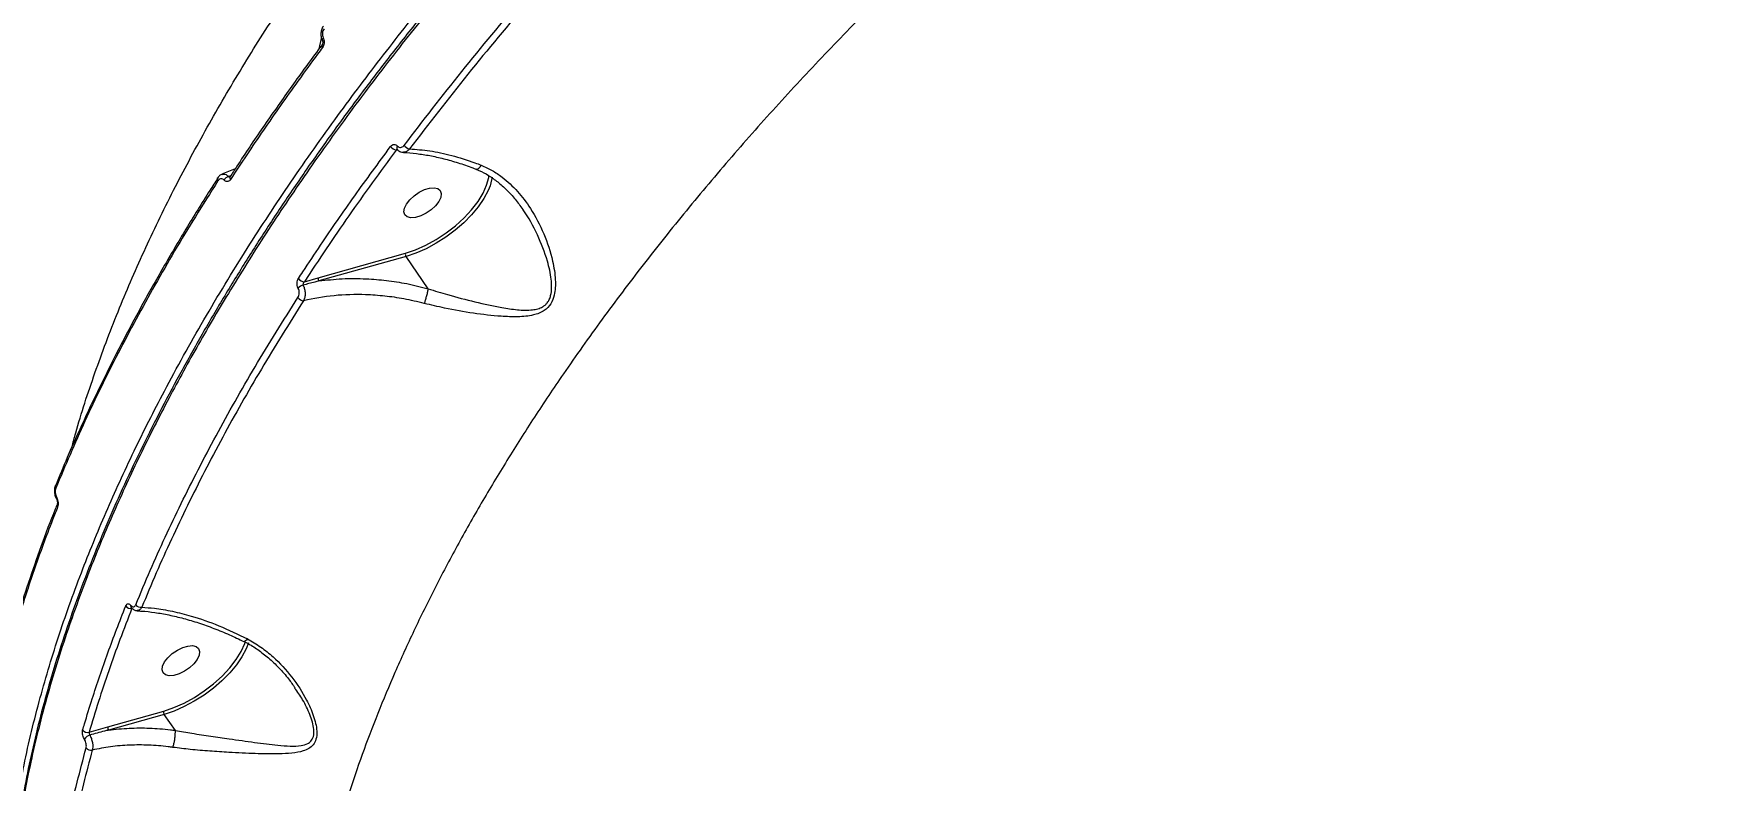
# Model space of a CAD drawing. Header units: millimetres. Extents: x -8607 to 7621, y -5747 to 4382.
# Drawn here: x 4200.6 to 4551.7, y -630.4 to -474.3 of the extents above; entities that cross this region are included whole.
import ezdxf

# ---------------------------------------------------------------- set-up
doc = ezdxf.new("R2010")
doc.units = ezdxf.units.MM
doc.layers.add('DIKOM_ОБЪЕКТ', color=7, linetype='Continuous')
doc.layers.add('DIKOM_РАЗМЕР_ОБЪЕКТА', color=7, linetype='Continuous')
doc.styles.add('style1', font='arial.ttf', dxfattribs={"width": 0.8})
doc.dimstyles.new('1-50', dxfattribs={"dimtxt": 300, "dimasz": 200, "dimexe": 100, "dimexo": 0, "dimgap": 100, "dimtad": 1, "dimtxsty": 'style1', "dimcen": 200, "dimclrd": 7, "dimclre": 7, "dimclrt": 7, "dimadec": 1, "dimazin": 2, "dimtfac": 1, "dimtmove": 0, "dimatfit": 2, "dimfxl": 0, "dimlwd": 25, "dimlwe": 18, "dimarcsym": 0})

# ---------------------------------------------------------------- blocks, each defined once
blk = doc.blocks.new('*D11')
at = {"layer": 'Defpoints', "color": 0, "transparency": 16777216}
for p in [(7619.37, -165.15), (-6826.53, -739.39), (7619.37, -5647.14)]:
    blk.add_point(p, dxfattribs=at)
at = {"layer": 'DIKOM_РАЗМЕР_ОБЪЕКТА', "color": 7, "lineweight": 18, "transparency": 16777216}
for p, q in [((7619.37, -165.15), (7619.37, -5747.14)), ((-6826.53, -739.39), (-6826.53, -5747.14))]:
    blk.add_line(p, q, dxfattribs=at)
at = {"layer": 'DIKOM_РАЗМЕР_ОБЪЕКТА', "color": 7, "lineweight": 25, "transparency": 16777216}
blk.add_line((-6626.53, -5647.14), (7419.37, -5647.14), dxfattribs=at)
at = {"layer": 'DIKOM_РАЗМЕР_ОБЪЕКТА', "color": 7, "transparency": 16777216}
for points in [[(-6626.53, -5613.8), (-6626.53, -5680.47), (-6826.53, -5647.14)], [(7419.37, -5613.8), (7419.37, -5680.47), (7619.37, -5647.14)]]:
    blk.add_solid(points, dxfattribs=at)
at = {"layer": 'DIKOM_РАЗМЕР_ОБЪЕКТА', "color": 7, "transparency": 16777216, "insert": (396.42, -5393.96), "char_height": 300, "attachment_point": 5, "style": 'style1'}
blk.add_mtext('14400', dxfattribs=at)
blk = doc.blocks.new('*D13')
at = {"layer": 'Defpoints', "color": 0, "transparency": 16777216}
for p in [(-5326.53, -191.39), (6073.47, -191.39), (6073.47, -4959.53)]:
    blk.add_point(p, dxfattribs=at)
at = {"layer": 'DIKOM_РАЗМЕР_ОБЪЕКТА', "color": 7, "lineweight": 18, "transparency": 16777216}
for p, q in [((-5326.53, -191.39), (-5326.53, -5059.53)), ((6073.47, -191.39), (6073.47, -5059.53))]:
    blk.add_line(p, q, dxfattribs=at)
at = {"layer": 'DIKOM_РАЗМЕР_ОБЪЕКТА', "color": 7, "lineweight": 25, "transparency": 16777216}
blk.add_line((-5126.53, -4959.53), (5873.47, -4959.53), dxfattribs=at)
at = {"layer": 'DIKOM_РАЗМЕР_ОБЪЕКТА', "color": 7, "transparency": 16777216}
for points in [[(-5126.53, -4926.2), (-5126.53, -4992.86), (-5326.53, -4959.53)], [(5873.47, -4926.2), (5873.47, -4992.86), (6073.47, -4959.53)]]:
    blk.add_solid(points, dxfattribs=at)
at = {"layer": 'DIKOM_РАЗМЕР_ОБЪЕКТА', "color": 7, "transparency": 16777216, "insert": (373.47, -4706.36), "char_height": 300, "attachment_point": 5, "style": 'style1'}
blk.add_mtext('11400', dxfattribs=at)

msp = doc.modelspace()

# ---------------------------------------------------------------- linework, layer by layer
at = {"layer": 'DIKOM_ОБЪЕКТ', "color": 7, "linetype": 'Continuous', "lineweight": 15}
for p, q in [((4260.356, -477.453), (4260.866, -475.325)), ((4276.862, -498.638), (4276.489, -498.641)), ((4242.781, -502.56), (4240.019, -503.665)), ((4295.844, -504.355), (4295.897, -503.98)), ((4260.183, -525.323), (4278.407, -520.196)), ((4278.537, -520.882), (4260.313, -526.01)), ((4283.173, -527.624), (4278.537, -520.882)), ((4257.261, -526.16), (4260.183, -525.323)), ((4216.121, -619.229), (4227.819, -615.938)), ((4227.949, -616.624), (4216.251, -619.916)), ((4230.262, -619.987), (4227.949, -616.624)), ((4212.201, -620.353), (4216.121, -619.229))]:
    msp.add_line(p, q, dxfattribs=at)
at = {"layer": 'DIKOM_ОБЪЕКТ', "color": 7, "linetype": 'Continuous', "lineweight": 15, "flags": 128}
for points in [[(4261.222, -475.246), (4261.118, -475.365), (4261.046, -475.48), (4261.01, -475.587), (4261.011, -475.681), (4261.024, -475.721)], [(4276.679, -498.485), (4276.662, -498.466), (4276.658, -498.46)], [(4239.062, -504.522), (4239.071, -504.509), (4239.094, -504.48)], [(4278.407, -520.196), (4280.538, -519.472), (4282.704, -518.512), (4284.853, -517.338), (4286.933, -515.979), (4288.894, -514.467), (4290.688, -512.839), (4292.273, -511.135), (4293.609, -509.396), (4294.665, -507.663), (4295.414, -505.978), (4295.84, -504.383), (4295.844, -504.355)], [(4296.555, -504.333), (4296.305, -505.514), (4296.123, -506.093)], [(4278.799, -512.637), (4278.29, -512.218), (4278.082, -511.592), (4278.191, -510.81), (4278.609, -509.936), (4279.301, -509.04), (4280.212, -508.196), (4281.268, -507.47), (4282.382, -506.923), (4283.466, -506.598), (4284.431, -506.522), (4285.199, -506.701), (4285.708, -507.121), (4285.916, -507.747), (4285.807, -508.528), (4285.389, -509.403), (4284.697, -510.298), (4283.786, -511.143), (4282.73, -511.868), (4281.615, -512.416), (4280.532, -512.74), (4279.567, -512.816), (4278.799, -512.637)], [(4296.123, -506.093), (4295.712, -507.126), (4294.827, -508.801), (4293.669, -510.502), (4292.264, -512.193), (4290.641, -513.837), (4288.836, -515.399), (4286.887, -516.843), (4284.839, -518.14), (4282.734, -519.261), (4280.618, -520.182), (4278.537, -520.882)], [(4228.211, -608.379), (4227.702, -607.96), (4227.494, -607.334), (4227.603, -606.552), (4228.021, -605.678), (4228.713, -604.782), (4229.624, -603.937), (4230.679, -603.212), (4231.794, -602.665), (4232.878, -602.34), (4233.843, -602.264), (4234.611, -602.443), (4235.12, -602.863), (4235.328, -603.489), (4235.219, -604.27), (4234.801, -605.144), (4234.109, -606.04), (4233.198, -606.885), (4232.142, -607.61), (4231.027, -608.157), (4229.943, -608.482), (4228.978, -608.558), (4228.211, -608.379)], [(4227.819, -615.938), (4229.942, -615.217), (4232.1, -614.262), (4234.241, -613.094), (4236.315, -611.742), (4238.271, -610.238), (4240.062, -608.618), (4241.646, -606.922), (4242.985, -605.189), (4244.046, -603.462), (4244.804, -601.781), (4244.926, -601.429)], [(4245.599, -601.645), (4245.097, -602.927), (4244.206, -604.598), (4243.044, -606.293), (4241.637, -607.977), (4240.015, -609.614), (4238.213, -611.168), (4236.27, -612.605), (4234.228, -613.895), (4232.13, -615.011), (4230.022, -615.927), (4227.949, -616.624)]]:
    msp.add_lwpolyline(points, dxfattribs=at)
at = {"layer": 'DIKOM_ОБЪЕКТ', "color": 7, "linetype": 'Continuous', "lineweight": 15}
for centre, radius, start, end in [((4261.424, -476.848), 0.505, 154.3103, 225.06061), ((4276.726, -496.931), 1.726, 214.47412, 262.08497), ((4277.245, -498.171), 0.654, 143.60467, 206.24999), ((4279.605, -496.643), 1.78, 214.80442, 259.54254), ((4239.55, -504.743), 0.536, 155.66935, 222.39661), ((4241.887, -505.669), 1.599, 109.22077, 153.23274), ((4242.174, -504.431), 0.523, 153.08566, 223.20406), ((4279.246, -520.392), 0.862, 166.84865, 214.68098), ((4257.313, -524.594), 1.567, 215.04884, 268.0949), ((4261.022, -525.519), 0.862, 166.84928, 214.68087), ((4257.202, -528.558), 1.582, 215.41922, 266.3992), ((4257.533, -528.991), 2.16, 104.38439, 136.45074), ((4205.684, -568.995), 0.585, 153.61074, 218.73965), ((4205.647, -571.469), 0.285, 140.85347, 201.09193), ((4206.097, -572.878), 0.596, 159.57013, 218.51009), ((4220.925, -593.167), 1.318, 216.8437, 281.41819), ((4221.388, -593.993), 0.485, 161.08228, 216.74489), ((4223.04, -592.916), 1.332, 216.97907, 278.8595), ((4228.658, -616.134), 0.862, 166.84865, 214.68098), ((4211.856, -619.151), 1.251, 217.57483, 286.0428), ((4212.922, -622.948), 2.063, 105.73331, 145.56549), ((4216.96, -619.425), 0.862, 166.84928, 214.68087), ((4212.572, -622.89), 1.25, 217.75975, 284.20382)]:
    msp.add_arc(centre, radius, start, end, dxfattribs=at)
for points, knots in [([(4197.059, -691.991), (4196.647, -689.943), (4195.516, -684.319), (4194.665, -674.927), (4194.35, -663.929), (4194.81, -653.019), (4196.051, -641.115), (4198.244, -628.168), (4201.51, -614.381), (4205.615, -600.653), (4210.322, -587.429), (4215.655, -574.39), (4221.46, -561.716), (4228.235, -548.311), (4236.081, -534.179), (4244.953, -519.59), (4254.343, -505.334), (4263.88, -491.839), (4273.735, -478.748), (4283.721, -466.218), (4295.019, -452.779), (4307.751, -438.475), (4321.795, -423.635), (4336.083, -409.373), (4350.117, -396.089), (4364.201, -383.408), (4378.114, -371.458), (4393.263, -359.032), (4409.698, -346.213), (4427.154, -333.331), (4444.492, -321.208), (4461.159, -310.153), (4477.558, -299.821), (4493.468, -290.3), (4509.545, -281.13), (4520.3, -275.403), (4525.782, -272.483)], [0, 0, 0, 0, 0.017623, 0.0483939, 0.0765715, 0.1047491, 0.1320419, 0.1653743, 0.1987068, 0.2294777, 0.2602486, 0.2884262, 0.3166037, 0.3438965, 0.3760213, 0.4081462, 0.4377811, 0.4674161, 0.4945323, 0.5216485, 0.5479019, 0.5812345, 0.614567, 0.645338, 0.6761089, 0.7042866, 0.7324642, 0.759757, 0.7930896, 0.8264221, 0.8571931, 0.887964, 0.9161417, 0.9443193, 0.9716122, 1, 1, 1, 1]), ([(4526.385, -273.575), (4524.995, -274.298), (4520.242, -276.772), (4512.154, -281.173), (4502.146, -286.759), (4492.214, -292.496), (4482.377, -298.36), (4472.633, -304.355), (4462.978, -310.48), (4453.41, -316.739), (4443.924, -323.133), (4434.518, -329.663), (4425.191, -336.332), (4415.938, -343.142), (4406.757, -350.095), (4397.657, -357.185), (4388.667, -364.388), (4379.825, -371.677), (4371.156, -379.03), (4362.663, -386.445), (4354.342, -393.923), (4346.19, -401.468), (4338.203, -409.082), (4330.38, -416.766), (4322.718, -424.523), (4315.216, -432.356), (4307.871, -440.266), (4300.685, -448.252), (4293.677, -456.295), (4286.875, -464.361), (4280.306, -472.421), (4273.976, -480.467), (4267.882, -488.501), (4262.019, -496.527), (4256.387, -504.548), (4250.982, -512.566), (4245.805, -520.583), (4240.853, -528.601), (4236.126, -536.623), (4231.622, -544.651), (4227.351, -552.669), (4223.329, -560.647), (4219.575, -568.553), (4216.093, -576.372), (4212.884, -584.107), (4209.944, -591.759), (4207.272, -599.333), (4204.868, -606.831), (4202.73, -614.254), (4200.859, -621.605), (4199.253, -628.884), (4197.914, -636.096), (4196.843, -643.23), (4196.043, -650.263), (4195.52, -657.166), (4195.275, -663.922), (4195.309, -670.527), (4195.615, -676.987), (4196.212, -683.296), (4196.9, -688.497), (4197.496, -691.539), (4197.7, -692.579)], [0, 0, 0, 0, 0.00720193, 0.0246296, 0.04206244, 0.05941036, 0.07667818, 0.0938856, 0.11105227, 0.12819782, 0.14534186, 0.16250015, 0.17968956, 0.19692966, 0.21423999, 0.2316401, 0.24907919, 0.26645603, 0.28374671, 0.30097122, 0.31814923, 0.33530038, 0.35244428, 0.3695986, 0.38677832, 0.404003, 0.42129217, 0.43866536, 0.45610916, 0.47352561, 0.49084437, 0.50809124, 0.52528589, 0.54244795, 0.55959704, 0.5767527, 0.593928, 0.61114246, 0.62841557, 0.64576683, 0.66320601, 0.68064339, 0.69799517, 0.71526897, 0.73248435, 0.74966083, 0.76681784, 0.78397478, 0.80114675, 0.81835081, 0.8356062, 0.85293209, 0.8703474, 0.88778352, 0.90515746, 0.92244392, 0.93966196, 0.95683062, 0.97396892, 0.99109593, 1, 1, 1, 1]), ([(4526.763, -273.909), (4522.795, -276.013), (4513.781, -280.794), (4499.789, -288.644), (4484.472, -297.643), (4468.934, -307.24), (4452.889, -317.653), (4437.3, -328.288), (4422.793, -338.672), (4409.654, -348.481), (4396.772, -358.48), (4383.609, -369.131), (4370.15, -380.512), (4356.651, -392.449), (4343.483, -404.657), (4330.746, -417.043), (4319.128, -428.888), (4308.305, -440.442), (4297.948, -452.005), (4287.716, -463.994), (4277.616, -476.467), (4267.748, -489.35), (4258.405, -502.317), (4249.659, -515.272), (4241.957, -527.477), (4235.042, -539.217), (4228.715, -550.748), (4222.774, -562.48), (4217.268, -574.401), (4212.348, -586.225), (4207.654, -598.941), (4203.403, -612.463), (4200.311, -624.798), (4198.288, -635.055), (4196.874, -644.15), (4195.848, -653.867), (4195.354, -664.361), (4195.56, -674.781), (4196.351, -684.382), (4197.413, -690.249), (4197.88, -692.825)], [0, 0, 0, 0, 0.0205741, 0.0467421, 0.0729555, 0.1009881, 0.1290766, 0.1589753, 0.1857598, 0.2092655, 0.2328041, 0.2593887, 0.2860208, 0.3131504, 0.342115, 0.3691763, 0.3962879, 0.4206427, 0.4450341, 0.4716187, 0.4982509, 0.5253804, 0.554345, 0.5814063, 0.6085179, 0.6328728, 0.6572642, 0.6834347, 0.7096507, 0.7360166, 0.762429, 0.7957383, 0.8291415, 0.8493068, 0.8694928, 0.8956633, 0.9218793, 0.9499171, 0.9780108, 1, 1, 1, 1]), ([(4208.603, -560.798), (4208.872, -559.791), (4210.236, -554.682), (4213.335, -545.255), (4218.081, -532.603), (4223.591, -519.857), (4229.691, -507.244), (4236.409, -494.657), (4243.653, -482.209), (4251.705, -469.412), (4260.599, -456.286), (4270.323, -442.926), (4280.602, -429.705), (4291.241, -416.832), (4302.303, -404.192), (4313.667, -391.886), (4325.783, -379.428), (4338.663, -366.852), (4352.251, -354.267), (4366.163, -342.026), (4380.153, -330.312), (4394.327, -319.011), (4408.544, -308.202), (4422.692, -297.955), (4436.704, -288.237), (4446.014, -282.145), (4450.674, -279.096)], [0, 0, 0, 0, 0.01102157, 0.0558985, 0.10088787, 0.14453473, 0.18828489, 0.23033426, 0.27247585, 0.31391012, 0.35886041, 0.40392318, 0.44764093, 0.49146195, 0.533579, 0.57578819, 0.61728859, 0.66235056, 0.70752511, 0.75135088, 0.79527995, 0.83750034, 0.87981285, 0.92141444, 0.96067034, 1, 1, 1, 1]), ([(4508.863, -363.721), (4503.519, -367.083), (4492.817, -373.816), (4477.031, -384.46), (4461.462, -395.494), (4446.147, -406.952), (4431.14, -418.788), (4416.467, -430.993), (4402.194, -443.52), (4389.186, -455.575), (4377.401, -467.064), (4366.759, -477.936), (4356.49, -488.943), (4346.604, -500.08), (4337.13, -511.319), (4328.082, -522.649), (4319.492, -534.038), (4311.944, -544.665), (4305.349, -554.501), (4299.622, -563.515), (4294.237, -572.488), (4289.192, -581.421), (4284.487, -590.319), (4280.143, -599.139), (4276.17, -607.859), (4272.56, -616.483), (4269.306, -625.031), (4266.413, -633.5), (4263.887, -641.871), (4261.737, -650.119), (4259.967, -658.228), (4258.575, -666.197), (4257.561, -674.032), (4256.931, -681.695), (4256.682, -689.168), (4256.811, -696.455), (4257.318, -703.573), (4258.299, -711.241), (4259.903, -719.369), (4262.303, -727.854), (4265.353, -735.98), (4269.068, -743.704), (4273.159, -750.718), (4276.313, -754.938), (4277.773, -756.89)], [0, 0, 0, 0, 0.0295447, 0.0591611, 0.0889458, 0.118804, 0.1488734, 0.1790187, 0.2093382, 0.2397356, 0.2647639, 0.2898361, 0.3150105, 0.3402296, 0.3655765, 0.390969, 0.4164664, 0.4420103, 0.4622415, 0.4824959, 0.5026481, 0.5228003, 0.5430452, 0.5632902, 0.5833266, 0.6033629, 0.6234906, 0.6436183, 0.6638013, 0.6840075, 0.7041116, 0.7242158, 0.7444124, 0.764609, 0.7845973, 0.8045856, 0.8246649, 0.8447442, 0.8711527, 0.8976136, 0.9241271, 0.9506936, 0.977189, 1, 1, 1, 1]), ([(4278.144, -497.658), (4282.103, -492.511), (4290.033, -482.203), (4302.971, -466.778), (4316.611, -451.382), (4326.343, -441.232), (4331.215, -436.149)], [0, 0, 0, 0, 0.2482522, 0.497193, 0.7482405, 1, 1, 1, 1]), ([(4332.232, -437.022), (4327.437, -442.022), (4317.835, -452.036), (4304.275, -467.323), (4291.292, -482.784), (4283.289, -493.185), (4279.282, -498.393)], [0, 0, 0, 0, 0.2482527, 0.4971938, 0.7482409, 1, 1, 1, 1]), ([(4261.285, -472.715), (4261.257, -472.748), (4261.052, -472.98), (4260.817, -473.563), (4260.691, -474.43), (4260.774, -475.199), (4260.984, -475.58), (4261.053, -475.705)], [0, 0, 0, 0, 0.0427857, 0.3046429, 0.5781377, 0.8606953, 1, 1, 1, 1]), ([(4261.38, -473.278), (4261.298, -473.409), (4261.136, -473.67), (4261.024, -474.172), (4261.03, -474.685), (4261.125, -475.044), (4261.207, -475.214), (4261.222, -475.246)], [0, 0, 0, 0, 0.2363546, 0.4725827, 0.7091512, 0.9458514, 1, 1, 1, 1]), ([(4260.975, -476.634), (4260.704, -476.992), (4258.39, -480.046), (4254.235, -485.809), (4248.554, -493.911), (4244.39, -500.048), (4242.19, -503.474), (4241.721, -504.204)], [0, 0, 0, 0, 0.0390182, 0.332473, 0.6265566, 0.9203939, 1, 1, 1, 1]), ([(4261.067, -477.206), (4260.72, -477.672), (4258.981, -480.006), (4254.767, -485.77), (4248.593, -494.505), (4244.061, -501.36), (4241.793, -504.789)], [0, 0, 0, 0, 0.0507678, 0.2538476, 0.6266954, 1, 1, 1, 1]), ([(4261.026, -475.73), (4261.035, -475.746), (4261.061, -475.794), (4261.099, -475.934), (4261.115, -476.12), (4261.097, -476.315), (4261.05, -476.485), (4260.995, -476.595), (4260.973, -476.621), (4260.967, -476.628)], [0, 0, 0, 0, 0.0878258, 0.2568493, 0.4224198, 0.5912196, 0.7649628, 0.9324839, 1, 1, 1, 1]), ([(4261.222, -475.246), (4261.237, -475.277), (4261.318, -475.447), (4261.412, -475.803), (4261.419, -476.314), (4261.309, -476.815), (4261.148, -477.075), (4261.067, -477.206)], [0, 0, 0, 0, 0.0535395, 0.2897948, 0.5263616, 0.7631292, 1, 1, 1, 1]), ([(4256.03, -525.494), (4256.334, -525.028), (4257.855, -522.697), (4261.692, -516.938), (4267.723, -508.205), (4272.775, -501.342), (4275.303, -497.908)], [0, 0, 0, 0, 0.0507678, 0.2538476, 0.6266954, 1, 1, 1, 1]), ([(4275.303, -497.908), (4275.324, -497.882), (4275.435, -497.74), (4275.677, -497.548), (4276.04, -497.45), (4276.41, -497.516), (4276.616, -497.694), (4276.718, -497.783)], [0, 0, 0, 0, 0.0545852, 0.2913569, 0.527817, 0.7639702, 1, 1, 1, 1]), ([(4276.7, -498.512), (4276.675, -498.516), (4276.607, -498.529), (4276.537, -498.586), (4276.496, -498.632), (4276.489, -498.641)], [0, 0, 0, 0, 0.3156597, 0.8718194, 1, 1, 1, 1]), ([(4276.67, -498.477), (4276.672, -498.477), (4276.676, -498.478), (4276.702, -498.515), (4276.71, -498.526)], [0, 0, 0, 0, 0.6940229, 1, 1, 1, 1]), ([(4276.688, -498.477), (4276.716, -498.512), (4276.9, -498.743), (4277.344, -499.016), (4277.788, -499.071), (4277.991, -499.095)], [0, 0, 0, 0, 0.0912208, 0.5852002, 1, 1, 1, 1]), ([(4276.718, -497.783), (4276.822, -497.872), (4277.029, -498.051), (4277.401, -498.117), (4277.767, -498.019), (4278.012, -497.826), (4278.124, -497.684), (4278.144, -497.658)], [0, 0, 0, 0, 0.236408, 0.4729314, 0.7098822, 0.9468304, 1, 1, 1, 1]), ([(4279.282, -498.393), (4279.249, -498.436), (4279.069, -498.672), (4278.679, -498.974), (4278.259, -499.152), (4278.045, -499.103), (4278.024, -499.098)], [0, 0, 0, 0, 0.096296, 0.5252957, 0.9542837, 1, 1, 1, 1]), ([(4279.282, -498.393), (4280.675, -498.498), (4283.488, -498.711), (4288.104, -499.715), (4291.751, -500.844), (4293.836, -501.639), (4294.276, -501.807)], [0, 0, 0, 0, 0.2991599, 0.6039868, 0.9163485, 1, 1, 1, 1]), ([(4276.489, -498.641), (4273.122, -503.225), (4266.38, -512.403), (4260.303, -521.571), (4257.261, -526.16)], [0, 0, 0, 0, 0.4994501, 1, 1, 1, 1]), ([(4278.019, -499.153), (4278.03, -499.153), (4278.873, -499.157), (4280.7, -499.355), (4283.484, -499.769), (4286.408, -500.417), (4289.417, -501.286), (4291.676, -502.033), (4292.929, -502.549), (4293.148, -502.639)], [0, 0, 0, 0, 0.00272928, 0.19274795, 0.38387664, 0.57573706, 0.76777527, 0.95938456, 1, 1, 1, 1]), ([(4294.276, -501.807), (4295.043, -502.149), (4296.576, -502.834), (4299.179, -504.6), (4301.953, -507.202), (4304.928, -511.168), (4307.511, -516.058), (4309.187, -521.172), (4309.887, -525.557), (4309.754, -528.66), (4308.902, -530.899), (4307.396, -532.415), (4304.999, -533.286), (4301.937, -533.581), (4297.764, -533.399), (4292.666, -532.824), (4287.213, -531.863), (4283.775, -531.041), (4282.358, -530.702)], [0, 0, 0, 0, 0.0404305, 0.0808828, 0.150957, 0.2211467, 0.3139213, 0.4066913, 0.4680974, 0.5184387, 0.5509393, 0.5857394, 0.6308309, 0.6892176, 0.7478304, 0.8412608, 0.9345794, 1, 1, 1, 1]), ([(4293.167, -502.595), (4293.184, -502.609), (4293.283, -502.687), (4293.566, -502.57), (4293.911, -502.284), (4294.154, -501.983), (4294.254, -501.84), (4294.276, -501.807)], [0, 0, 0, 0, 0.0710927, 0.4115355, 0.7519794, 0.9433128, 1, 1, 1, 1]), ([(4239.143, -504.515), (4238.584, -505.375), (4236.273, -508.928), (4232.451, -515.162), (4227.681, -523.21), (4223.169, -531.235), (4218.897, -539.23), (4214.875, -547.188), (4211.115, -555.096), (4207.878, -562.296), (4206.015, -566.83), (4205.218, -568.768)], [0, 0, 0, 0, 0.0395054, 0.1632498, 0.2871231, 0.411096, 0.5351386, 0.6592201, 0.7833024, 0.907351, 1, 1, 1, 1]), ([(4239.155, -505.104), (4237.573, -507.593), (4232.951, -514.869), (4225.855, -526.897), (4218.146, -541.155), (4211.167, -555.349), (4207.209, -564.687), (4205.228, -569.361)], [0, 0, 0, 0, 0.1144542, 0.3345003, 0.5550756, 0.7772654, 1, 1, 1, 1]), ([(4240.069, -503.72), (4240.033, -503.727), (4239.781, -503.769), (4239.414, -504.052), (4239.183, -504.383), (4239.078, -504.533)], [0, 0, 0, 0, 0.0855064, 0.5845992, 1, 1, 1, 1]), ([(4240.459, -504.949), (4240.364, -504.863), (4240.175, -504.69), (4239.842, -504.625), (4239.518, -504.716), (4239.289, -504.909), (4239.182, -505.064), (4239.155, -505.104)], [0, 0, 0, 0, 0.2256675, 0.4513623, 0.6801796, 0.9175966, 1, 1, 1, 1]), ([(4240.045, -503.738), (4240.153, -503.699), (4240.417, -503.602), (4240.888, -503.734), (4241.203, -504.018), (4241.36, -504.16)], [0, 0, 0, 0, 0.2563762, 0.6273875, 1, 1, 1, 1]), ([(4241.793, -504.789), (4241.765, -504.83), (4241.654, -504.989), (4241.418, -505.185), (4241.086, -505.277), (4240.748, -505.211), (4240.555, -505.036), (4240.459, -504.949)], [0, 0, 0, 0, 0.0825824, 0.3217227, 0.5513052, 0.7756177, 1, 1, 1, 1]), ([(4241.36, -504.16), (4241.431, -504.139), (4241.592, -504.091), (4241.753, -504.042), (4241.843, -504.014)], [0, 0, 0, 0, 0.4358826, 1, 1, 1, 1]), ([(4241.36, -504.16), (4241.393, -504.185), (4241.431, -504.214), (4241.524, -504.243), (4241.6, -504.254), (4241.668, -504.232), (4241.684, -504.227)], [0, 0, 0, 0, 0.3604827, 0.4156544, 0.8620476, 1, 1, 1, 1]), ([(4241.702, -504.199), (4241.694, -504.212), (4241.67, -504.251), (4241.669, -504.248), (4241.669, -504.246)], [0, 0, 0, 0, 0.3412826, 1, 1, 1, 1]), ([(4293.131, -502.642), (4293.357, -502.723), (4294.282, -503.052), (4295.828, -503.934), (4297.775, -505.283), (4299.65, -506.966), (4301.417, -508.89), (4302.456, -510.339), (4302.97, -511.057)], [0, 0, 0, 0, 0.05572742, 0.22854315, 0.41113775, 0.60272966, 0.80328609, 1, 1, 1, 1]), ([(4283.175, -527.631), (4283.176, -527.632), (4283.852, -527.85), (4285.211, -528.276), (4288.487, -529.239), (4293.026, -530.433), (4297.876, -531.497), (4301.875, -532.083), (4304.38, -532.178), (4306.12, -531.864), (4307.003, -531.518), (4307.662, -531.061), (4308.055, -530.652), (4308.411, -530.137), (4308.707, -529.496), (4308.963, -528.467), (4309.049, -527.168), (4308.936, -525.533), (4308.629, -523.762), (4307.826, -520.604), (4306.084, -516.304), (4304.242, -512.682), (4302.992, -511.087), (4302.969, -511.058)], [0, 0, 0, 0, 0.0000766, 0.042801, 0.0857602, 0.2066734, 0.3309433, 0.4052213, 0.4808079, 0.5079178, 0.5356694, 0.5511845, 0.5671041, 0.5763623, 0.5950801, 0.6145327, 0.645029, 0.6764021, 0.7154493, 0.7548141, 0.8747345, 0.997666, 1, 1, 1, 1]), ([(4255.968, -527.503), (4255.958, -527.485), (4255.878, -527.33), (4255.765, -526.983), (4255.726, -526.448), (4255.807, -525.914), (4255.956, -525.634), (4256.03, -525.494)], [0, 0, 0, 0, 0.0299153, 0.261791, 0.5039481, 0.7520215, 1, 1, 1, 1]), ([(4257.261, -526.16), (4257.207, -526.214), (4257.102, -526.321), (4256.999, -526.516), (4256.956, -526.7), (4256.968, -526.82), (4256.987, -526.877), (4256.994, -526.893), (4256.996, -526.899)], [0, 0, 0, 0, 0.27256648, 0.53258616, 0.76675084, 0.93194688, 0.97408845, 1, 1, 1, 1]), ([(4260.313, -526.01), (4260.029, -526.084), (4258.921, -526.371), (4257.817, -526.674), (4256.996, -526.899)], [0, 0, 0, 0, 0.2563729, 1, 1, 1, 1]), ([(4260.313, -526.01), (4261.919, -525.827), (4265.153, -525.459), (4269.912, -525.487), (4274.442, -525.864), (4278.777, -526.525), (4281.679, -527.25), (4283.173, -527.624)], [0, 0, 0, 0, 0.2198974, 0.4427753, 0.6236712, 0.8062571, 1, 1, 1, 1]), ([(4221.976, -593.718), (4222.975, -591.321), (4225.894, -584.317), (4231.363, -572.55), (4238.68, -558.357), (4246.787, -543.988), (4252.868, -534.317), (4255.913, -529.475)], [0, 0, 0, 0, 0.1144547, 0.3345006, 0.5550758, 0.7772655, 1, 1, 1, 1]), ([(4257.102, -530.137), (4254.101, -534.909), (4248.091, -544.466), (4240.023, -558.746), (4232.681, -572.966), (4227.178, -584.797), (4224.242, -591.842), (4223.245, -594.233)], [0, 0, 0, 0, 0.22004644, 0.44062187, 0.66281158, 0.88554601, 1, 1, 1, 1]), ([(4255.913, -529.475), (4255.985, -529.338), (4256.129, -529.063), (4256.208, -528.54), (4256.168, -528.017), (4256.057, -527.676), (4255.978, -527.522), (4255.968, -527.503)], [0, 0, 0, 0, 0.2478617, 0.4958964, 0.7364511, 0.9670336, 1, 1, 1, 1]), ([(4256.996, -526.899), (4257.013, -526.931), (4257.142, -527.188), (4257.334, -527.751), (4257.441, -528.611), (4257.377, -529.468), (4257.194, -529.915), (4257.102, -530.137)], [0, 0, 0, 0, 0.0333396, 0.2664399, 0.5082689, 0.7552684, 1, 1, 1, 1]), ([(4282.358, -530.702), (4280.939, -530.365), (4278.196, -529.714), (4274.083, -529.138), (4269.18, -528.79), (4263.377, -528.916), (4259.212, -529.726), (4257.102, -530.137)], [0, 0, 0, 0, 0.16479402, 0.31844017, 0.47351989, 0.7333093, 1, 1, 1, 1]), ([(4283.175, -527.631), (4283.128, -527.848), (4283.034, -528.282), (4282.828, -529.094), (4282.607, -529.891), (4282.448, -530.421), (4282.37, -530.663), (4282.358, -530.702)], [0, 0, 0, 0, 0.2440021, 0.4880042, 0.7320067, 0.9571012, 1, 1, 1, 1]), ([(4283.173, -527.624), (4283.174, -527.625), (4283.175, -527.627), (4283.175, -527.63), (4283.175, -527.631), (4283.175, -527.631)], [0, 0, 0, 0, 0.5019097, 0.9101308, 1, 1, 1, 1]), ([(4205.144, -568.796), (4205.123, -568.837), (4204.995, -569.095), (4204.92, -569.685), (4204.987, -570.536), (4205.163, -571.215), (4205.359, -571.499), (4205.396, -571.553)], [0, 0, 0, 0, 0.051654, 0.3290605, 0.6290067, 0.9288864, 1, 1, 1, 1]), ([(4205.228, -569.361), (4205.187, -569.493), (4205.106, -569.758), (4205.108, -570.27), (4205.205, -570.784), (4205.335, -571.12), (4205.416, -571.272), (4205.426, -571.289)], [0, 0, 0, 0, 0.2486747, 0.49752, 0.7389377, 0.9703205, 1, 1, 1, 1]), ([(4205.38, -571.573), (4205.383, -571.578), (4205.412, -571.625), (4205.47, -571.764), (4205.536, -571.983), (4205.577, -572.231), (4205.579, -572.46), (4205.56, -572.608), (4205.536, -572.676), (4205.536, -572.677), (4205.536, -572.677)], [0, 0, 0, 0, 0.0181927, 0.1659704, 0.320901, 0.498306, 0.6850978, 0.8499622, 0.9947663, 1, 1, 1, 1]), ([(4205.426, -571.289), (4205.502, -571.454), (4205.649, -571.775), (4205.747, -572.327), (4205.752, -572.845), (4205.671, -573.114), (4205.631, -573.249)], [0, 0, 0, 0, 0.2592201, 0.5021627, 0.7511322, 1, 1, 1, 1]), ([(4205.547, -572.675), (4205.404, -573.021), (4204.193, -575.958), (4202.158, -581.432), (4199.486, -589.074), (4197.625, -594.816), (4196.733, -597.982), (4196.543, -598.656)], [0, 0, 0, 0, 0.0392476, 0.3326931, 0.6267583, 0.9205727, 1, 1, 1, 1]), ([(4205.631, -573.249), (4205.453, -573.695), (4204.564, -575.926), (4202.463, -581.409), (4199.529, -589.65), (4197.593, -596.019), (4196.625, -599.205)], [0, 0, 0, 0, 0.0507693, 0.253855, 0.6266991, 1, 1, 1, 1]), ([(4210.864, -619.914), (4210.991, -619.482), (4211.625, -617.323), (4213.287, -611.963), (4216.055, -603.769), (4218.598, -597.229), (4219.87, -593.957)], [0, 0, 0, 0, 0.0507693, 0.253855, 0.6266991, 1, 1, 1, 1]), ([(4221.186, -594.458), (4219.496, -598.824), (4216.114, -607.565), (4213.506, -616.087), (4212.201, -620.353)], [0, 0, 0, 0, 0.49945, 1, 1, 1, 1]), ([(4219.87, -593.957), (4219.887, -593.919), (4219.953, -593.769), (4220.114, -593.583), (4220.371, -593.502), (4220.656, -593.574), (4220.838, -593.748), (4220.929, -593.836)], [0, 0, 0, 0, 0.0795875, 0.3194881, 0.5497988, 0.7748586, 1, 1, 1, 1]), ([(4220.929, -593.836), (4221.019, -593.922), (4221.199, -594.095), (4221.48, -594.166), (4221.734, -594.085), (4221.893, -593.902), (4221.959, -593.754), (4221.976, -593.718)], [0, 0, 0, 0, 0.2263604, 0.4527269, 0.6823825, 0.9207758, 1, 1, 1, 1]), ([(4220.977, -594.261), (4220.978, -594.259), (4220.979, -594.257), (4221, -594.284), (4221.001, -594.286)], [0, 0, 0, 0, 0.9154683, 1, 1, 1, 1]), ([(4221.005, -594.278), (4221.027, -594.307), (4221.196, -594.526), (4221.587, -594.773), (4222.021, -594.958), (4222.231, -594.926), (4222.241, -594.924)], [0, 0, 0, 0, 0.0738349, 0.5576068, 0.9782862, 1, 1, 1, 1]), ([(4222.273, -594.998), (4222.582, -595.006), (4223.763, -595.038), (4225.98, -595.308), (4228.905, -595.811), (4231.967, -596.542), (4235.121, -597.478), (4238.334, -598.624), (4241.505, -599.92), (4243.593, -600.927), (4244.601, -601.413)], [0, 0, 0, 0, 0.04787711, 0.18268244, 0.31903704, 0.45661741, 0.59495324, 0.73346056, 0.87143036, 1, 1, 1, 1]), ([(4223.245, -594.233), (4223.21, -594.293), (4223.068, -594.538), (4222.754, -594.852), (4222.434, -594.904), (4222.278, -594.93)], [0, 0, 0, 0, 0.1443178, 0.5803144, 1, 1, 1, 1]), ([(4223.245, -594.233), (4224.112, -594.294), (4226.165, -594.439), (4229.623, -595.027), (4234.113, -596.161), (4239.392, -597.968), (4243.344, -599.877), (4245.345, -600.844)], [0, 0, 0, 0, 0.1301673, 0.3081385, 0.4882733, 0.7408505, 1, 1, 1, 1]), ([(4245.345, -600.844), (4246.295, -601.394), (4248.195, -602.496), (4251.388, -605.099), (4254.764, -608.73), (4257.497, -612.963), (4259.001, -616.309), (4259.655, -618.513), (4259.926, -620.243), (4259.797, -621.841), (4259.157, -623.055), (4258.199, -623.823), (4256.728, -624.429), (4254.662, -624.792), (4251.351, -624.937), (4247.019, -624.881), (4242.086, -624.627), (4237.485, -624.327), (4233.516, -623.998), (4230.956, -623.682), (4229.749, -623.533)], [0, 0, 0, 0, 0.05193, 0.1038899, 0.195155, 0.2864042, 0.3437019, 0.3731335, 0.4024724, 0.4366826, 0.4671116, 0.4969772, 0.5269692, 0.5808921, 0.6349545, 0.7265891, 0.8181324, 0.8810564, 0.9438912, 1, 1, 1, 1]), ([(4244.604, -601.381), (4244.811, -601.478), (4245.833, -601.958), (4247.567, -603.105), (4249.818, -604.829), (4251.97, -606.887), (4253.838, -608.98), (4254.868, -610.455), (4255.306, -611.082)], [0, 0, 0, 0, 0.0467412, 0.2307856, 0.4251683, 0.6295262, 0.8426764, 1, 1, 1, 1]), ([(4245.345, -600.844), (4245.331, -600.861), (4245.19, -601.032), (4244.941, -601.274), (4244.709, -601.417), (4244.648, -601.355), (4244.635, -601.343)], [0, 0, 0, 0, 0.0458746, 0.4601178, 0.8896934, 1, 1, 1, 1]), ([(4230.264, -619.993), (4230.265, -619.993), (4231.41, -620.201), (4233.9, -620.614), (4237.697, -621.187), (4242.128, -621.82), (4246.886, -622.512), (4251.079, -623.031), (4254.303, -623.306), (4256.409, -623.243), (4257.831, -622.866), (4258.704, -622.253), (4259.251, -621.304), (4259.308, -619.836), (4258.972, -618.232), (4258.232, -616.14), (4257.075, -613.684), (4255.812, -611.931), (4255.23, -611.125)], [0, 0, 0, 0, 0.0000416, 0.0745393, 0.1592229, 0.2440187, 0.3677453, 0.4915698, 0.5628981, 0.6340183, 0.6810843, 0.7088096, 0.7452348, 0.7864282, 0.8234313, 0.8606047, 0.9358363, 1, 1, 1, 1]), ([(4211.22, -621.781), (4211.205, -621.754), (4211.112, -621.59), (4210.964, -621.246), (4210.838, -620.754), (4210.793, -620.278), (4210.841, -620.035), (4210.864, -619.914)], [0, 0, 0, 0, 0.0479293, 0.2856334, 0.523625, 0.7617704, 1, 1, 1, 1]), ([(4212.201, -620.353), (4212.197, -620.392), (4212.19, -620.471), (4212.217, -620.625), (4212.269, -620.786), (4212.324, -620.899), (4212.357, -620.953), (4212.362, -620.962)], [0, 0, 0, 0, 0.23851907, 0.47697273, 0.71497679, 0.95221916, 1, 1, 1, 1]), ([(4216.251, -619.916), (4215.967, -619.989), (4214.667, -620.325), (4213.373, -620.683), (4212.362, -620.962)], [0, 0, 0, 0, 0.2185559, 1, 1, 1, 1]), ([(4212.362, -620.962), (4212.387, -621.009), (4212.536, -621.286), (4212.767, -621.865), (4212.956, -622.692), (4213.01, -623.491), (4212.922, -623.898), (4212.878, -624.101)], [0, 0, 0, 0, 0.04853082, 0.28673378, 0.52469882, 0.76227854, 1, 1, 1, 1]), ([(4216.251, -619.916), (4217.7, -619.756), (4220.509, -619.446), (4224.868, -619.457), (4228.106, -619.702), (4229.914, -619.941), (4230.262, -619.987)], [0, 0, 0, 0, 0.3208307, 0.6223551, 0.9272313, 1, 1, 1, 1]), ([(4229.749, -623.533), (4229.759, -623.502), (4229.806, -623.368), (4229.914, -623.003), (4230.061, -622.35), (4230.19, -621.511), (4230.268, -620.673), (4230.265, -620.22), (4230.264, -619.993)], [0, 0, 0, 0, 0.0350348, 0.1552513, 0.3664391, 0.5776263, 0.7888131, 1, 1, 1, 1]), ([(4230.262, -619.987), (4230.263, -619.989), (4230.264, -619.99), (4230.264, -619.992), (4230.264, -619.993)], [0, 0, 0, 0, 0.6744349, 1, 1, 1, 1]), ([(4203.424, -678.064), (4203.519, -673.798), (4203.71, -665.253), (4205.303, -651.829), (4207.781, -637.998), (4210.315, -628.44), (4211.584, -623.655)], [0, 0, 0, 0, 0.24825027, 0.49718987, 0.74823847, 1, 1, 1, 1]), ([(4212.878, -624.101), (4211.629, -628.809), (4209.126, -638.239), (4206.647, -651.981), (4205.031, -665.445), (4204.837, -674.068), (4204.74, -678.385)], [0, 0, 0, 0, 0.2482505, 0.4971903, 0.7482387, 1, 1, 1, 1]), ([(4211.584, -623.655), (4211.607, -623.533), (4211.652, -623.291), (4211.606, -622.814), (4211.478, -622.32), (4211.33, -621.975), (4211.236, -621.809), (4211.22, -621.781)], [0, 0, 0, 0, 0.2378088, 0.4755153, 0.7135038, 0.9515312, 1, 1, 1, 1]), ([(4229.749, -623.533), (4229.419, -623.488), (4227.731, -623.261), (4224.68, -623.016), (4220.647, -623.018), (4216.668, -623.341), (4214.146, -623.847), (4212.878, -624.101)], [0, 0, 0, 0, 0.0563914, 0.288291, 0.5227681, 0.7600043, 1, 1, 1, 1])]:
    msp.add_open_spline(points, degree=3, knots=knots, dxfattribs=at)

# ---------------------------------------------------------------- dimensions: what is measured, and where the dimension line sits
at = {"layer": 'DIKOM_РАЗМЕР_ОБЪЕКТА'}
dim = msp.add_linear_dim(base=(7619.366, -5647.135), p1=(-6826.527, -739.391), p2=(7619.366, -165.147), text='14400', dimstyle='1-50', dxfattribs=at)
dim.commit()
dim.dimension.update_dxf_attribs({"geometry": '*D11', "text_midpoint": (396.419, -5647.135), "dimtype": 160})
dim = msp.add_linear_dim(base=(6073.473, -4959.53), p1=(-5326.527, -191.391), p2=(6073.473, -191.391), dimstyle='1-50', dxfattribs=at)
dim.commit()
dim.dimension.update_dxf_attribs({"geometry": '*D13', "text_midpoint": (373.473, -4959.53), "dimtype": 160})

doc.saveas('drawing.dxf')
